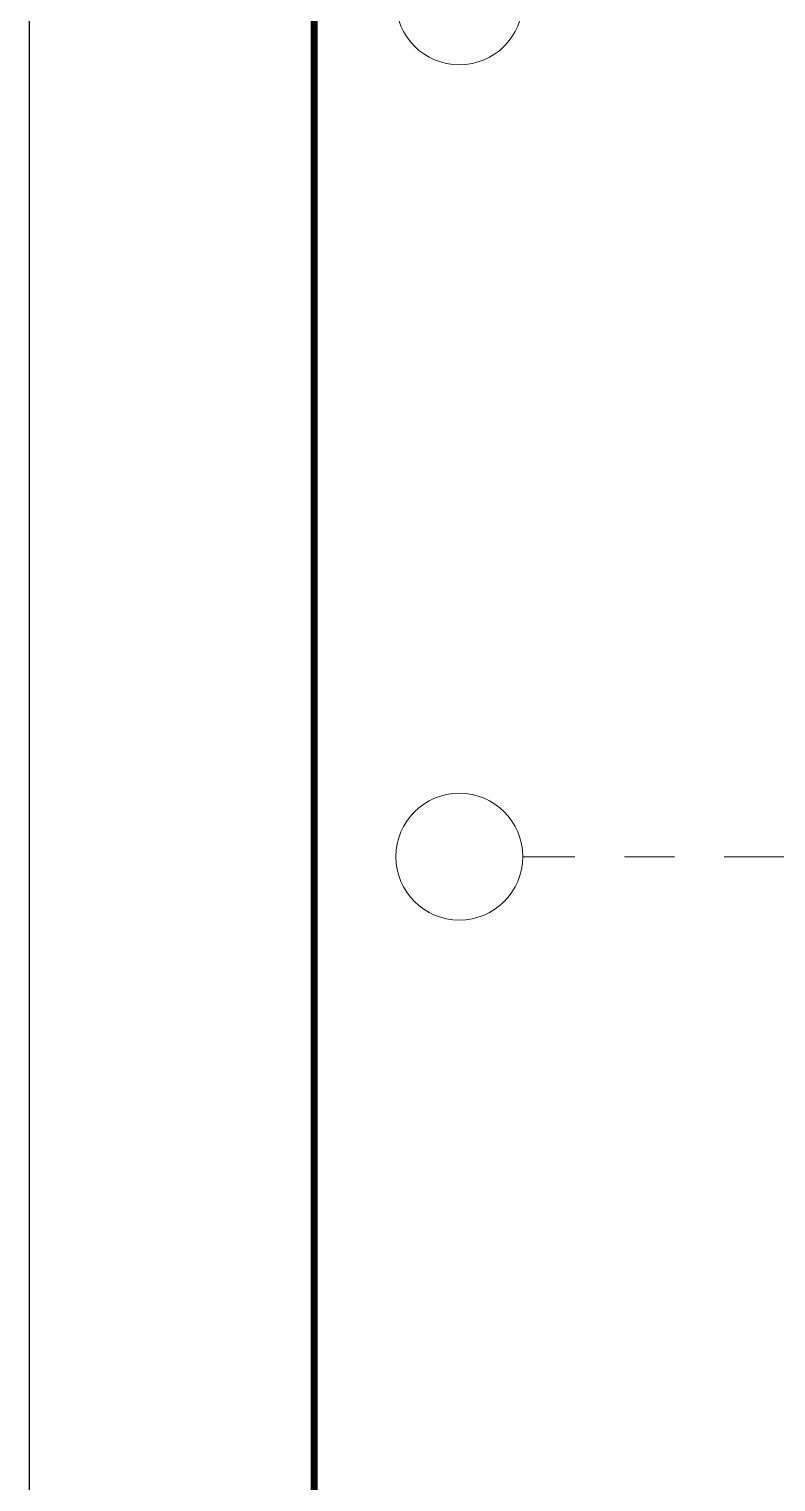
# Model space of a CAD drawing. Header units: millimetres. Extents: x -7566 to 51834, y -19356 to 38606.
# Drawn here: x -7566 to -2327, y -4384 to 5807 of the extents above; entities that cross this region are included whole.
import ezdxf

# ---------------------------------------------------------------- set-up
doc = ezdxf.new("R2010")
doc.units = ezdxf.units.MM
doc.linetypes.add('CENTER2', pattern=[28.575, 19.05, -3.175, 3.175, -3.175])
doc.linetypes.add('STROT', pattern=[1.7, 0.5, -1.2])
for name, color, linetype, lineweight in [('++++обратка', 5, 'Continuous', 30), ('оси', 6, 'STROT', 9), ('размеры2', 5, 'Continuous', 9)]:
    doc.layers.add(name, color=color, linetype=linetype, lineweight=lineweight)
doc.layers.get('++++обратка').off()

# ---------------------------------------------------------------- blocks, each defined once
blk = doc.blocks.new('89898989')
at = {"layer": 'оси', "color": 252, "linetype": 'CENTER2', "lineweight": 13, "ltscale": 110, "true_color": 0x939598}
blk.add_lwpolyline([(-689719.5, 569531.4), (-737232.5, 569533)], dxfattribs=at)

msp = doc.modelspace()

# ---------------------------------------------------------------- linework, layer by layer
msp.add_lwpolyline([(-7566, -19356), (51834, -19356), (51834, 22644), (-7566, 22644)], close=True)
at = {"const_width": 50}
msp.add_lwpolyline([(-5566, -18856), (51334, -18856), (51334, 22144), (-5566, 22144)], close=True, dxfattribs=at)
at = {"layer": 'размеры2', "color": 251, "lineweight": 20, "ltscale": 110}
for centre in [(-4548, 6001), (-4548, 2)]:
    msp.add_circle(centre, 445, dxfattribs=at)

# ---------------------------------------------------------------- block references
at = {"layer": '++++обратка'}
msp.add_blockref('89898989', (733130, -569533), dxfattribs=at)

doc.saveas('drawing.dxf')
